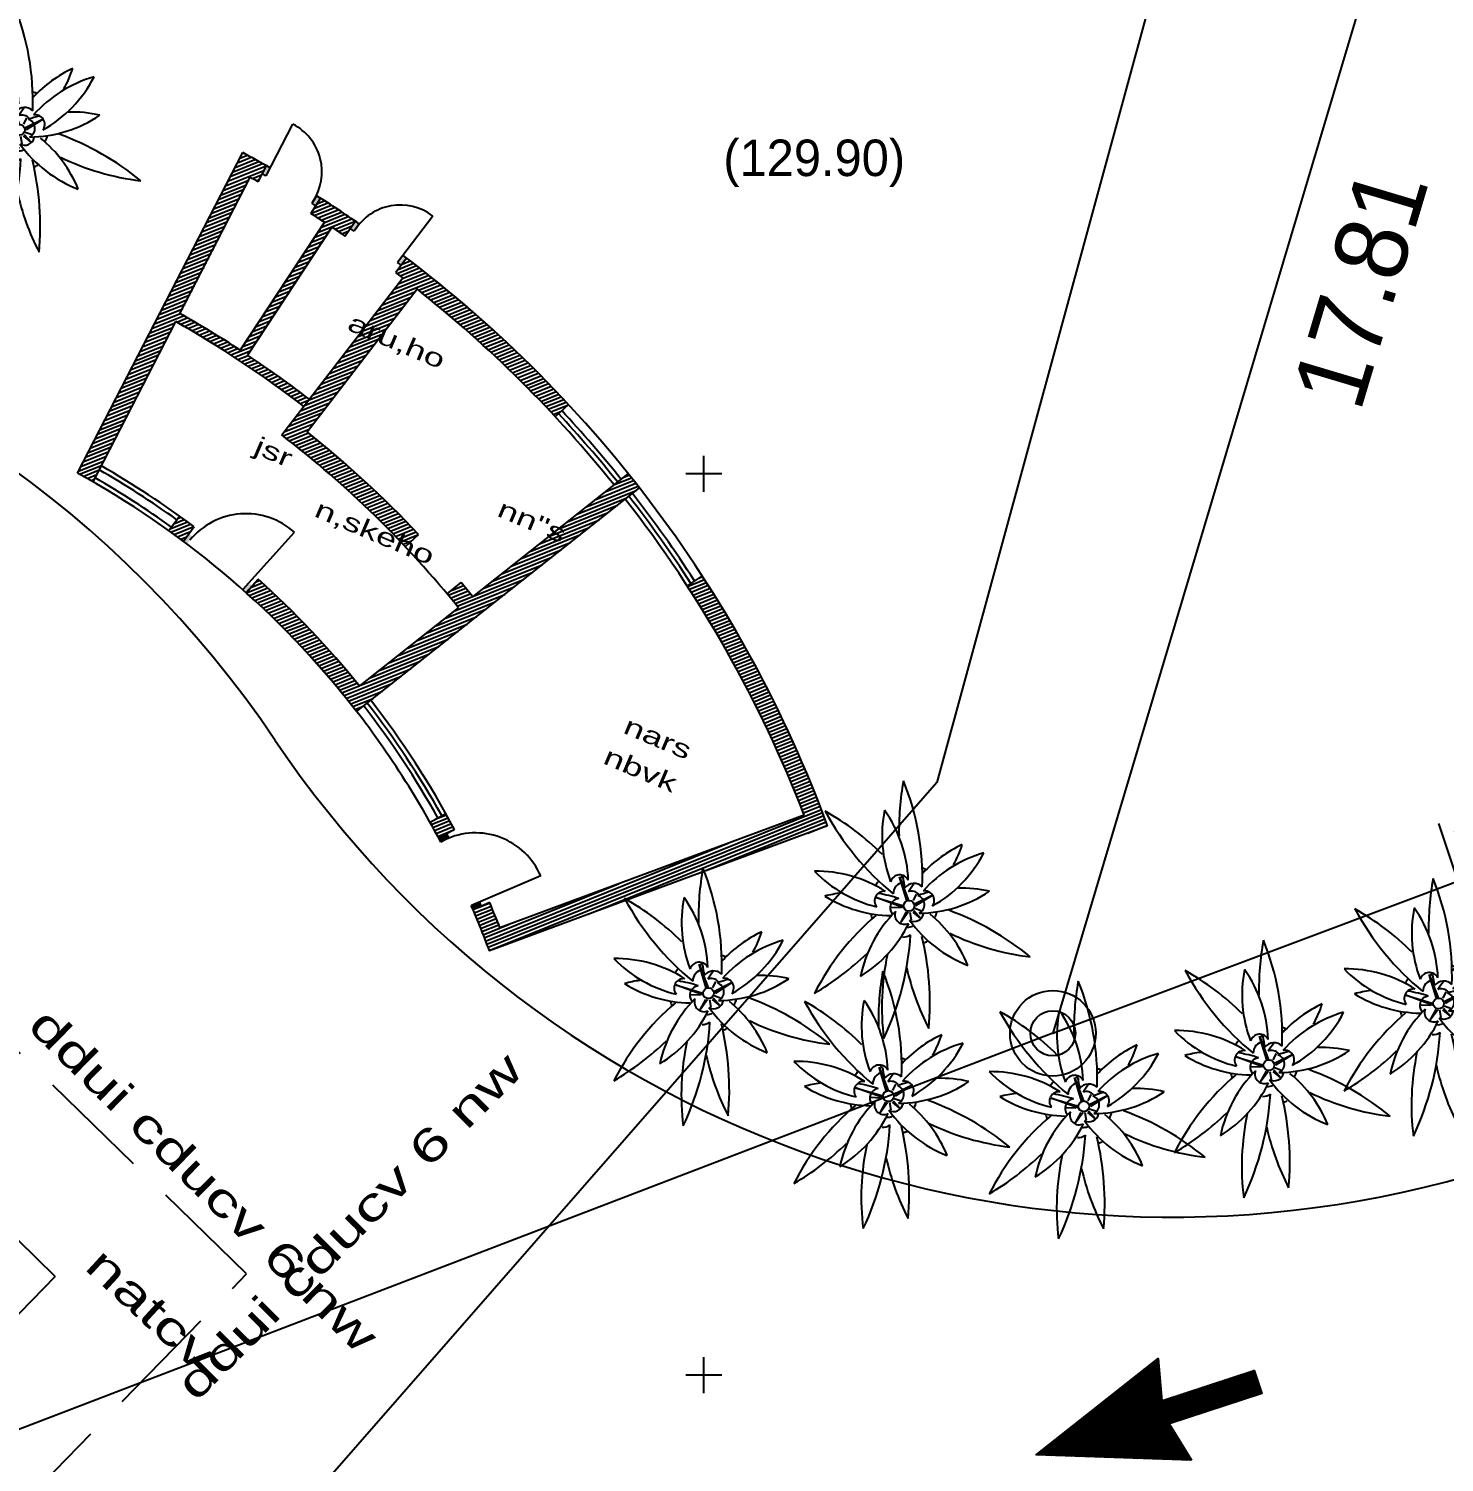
# Model space of a CAD drawing. Extents: x 148861 to 149208, y 169271 to 169495.
# Drawn here: x 149042.51 to 149058.22, y 169304.92 to 169320.82 of the extents above; entities that cross this region are included whole.
import ezdxf
from ezdxf.enums import TextEntityAlignment as Align

# ---------------------------------------------------------------- set-up
doc = ezdxf.new("R2010")
doc.units = 0
doc.header["$LTSCALE"] = 0.1
doc.header["$MEASUREMENT"] = 0
doc.linetypes.add('DASHED', pattern=[17.5, 12.5, -5])
doc.layers.get('0').update_dxf_attribs({"linetype": 'CONTINUOUS'})
doc.layers.get('DEFPOINTS').update_dxf_attribs({"linetype": 'CONTINUOUS'})
for name, color, linetype in [('001', 4, 'CONTINUOUS'), ('018', 97, 'CONTINUOUS'), ('2OLD_PT', 3, 'CONTINUOUS'), ('ARKADI-CONT-STEP', 5, 'CONTINUOUS'), ('BASIS_0-_1-_2-', 7, 'CONTINUOUS'), ('ELEV-POINT', 2, 'CONTINUOUS'), ('FRAME', 8, 'CONTINUOUS'), ('GRID1', 34, 'CONTINUOUS'), ('PLANS', 7, 'CONTINUOUS'), ('TABLE', 4, 'CONTINUOUS'), ('THNA', 3, 'CONTINUOUS'), ('TNOA', 4, 'CONTINUOUS'), ('TR_MIDA', 8, 'CONTINUOUS')]:
    doc.layers.add(name, color=color, linetype=linetype)
doc.styles.add('ADIL', font='MIRYL.SHX', dxfattribs={"height": 1.2})
doc.styles.add('ITALIC', font='italic.shx')
doc.styles.add('TRHEBTXT', font='hebtxt.shx')
doc.dimstyles.new('DIM-250', dxfattribs={"dimtxt": 0.5, "dimasz": 0.5, "dimexe": 0.1, "dimexo": 0.625, "dimgap": 0.15, "dimtad": 1, "dimzin": 1, "dimtxsty": 'ITALIC', "dimcen": 2.5, "dimse1": 1, "dimse2": 1, "dimazin": 3, "dimtfac": 1, "dimtmove": 0, "dimatfit": 3, "dimtolj": 1, "dimtzin": 0})
pattern_1 = [(45, (-61934.58210561291, -80450.50277730789), (-0.01060660171779821, 0.01060660171779821), [])]

# ---------------------------------------------------------------- blocks, each defined once
blk = doc.blocks.new('TRP0001')
at = {"linetype": 'CONTINUOUS'}
for centre, radius in [((0, 0, 3000), 0.95), ((0, 0, 3001), 0.5)]:
    blk.add_circle(centre, radius, dxfattribs=at)
blk.add_point((0, 0))
at = {"style": 'TRHEBTXT', "flags": 8}
blk.add_attdef('HIGHTC', (1.5, 0), '', height=1.6, dxfattribs=at)
blk = doc.blocks.new('TR_FRONT')
blk = doc.blocks.new('A$C243027A2')
at = {"layer": 'PLANS', "color": 6}
for p, q in [((1.299285011045868, 2.230242165853269), (1.694718936720164, 2.651120130089112)), ((2.596600287797628, 1.803761717979796), (1.694718936720164, 2.651120130089112)), ((1.310189598909346, 1.880394213483669), (1.299285011045868, 2.230242165853269)), ((0.7243084356014151, 1.015845299465582), (1.571666847710731, 1.917726650601253)), ((1.872293964639539, 1.635273846215568), (1.571666847710731, 1.917726650601253)), ((0.7452839908364695, 1.279139979509637), (1.310189598909346, 1.880394213483669)), ((2.201166362065123, 1.382883753976785), (2.596600287797628, 1.803761717979796)), ((1.024935552646639, 0.7333924950798973), (1.872293964639539, 1.635273846215568)), ((0.7452839908364695, 1.279139979509637), (0.3954360382340383, 1.26823539158795)), ((1.286412801622646, 0.7707249318482354), (1.851318409579108, 1.371979166520759)), ((1.851318409579108, 1.371979166520759), (2.201166362065123, 1.382883753976785)), ((2.112676156684756e-06, 0.8473574278177693), (0.3954360382340383, 1.26823539158795)), ((1.024935552646639, 0.7333924950798973), (0.7243084356014151, 1.015845299465582)), ((0.9018834638118278, -9.845243766903877e-07), (2.112676156684756e-06, 0.8473574278177693)), ((1.286412801622646, 0.7707249318482354), (1.297317389253294, 0.4208769792458043)), ((0.9018834638118278, -9.845243766903877e-07), (1.297317389253294, 0.4208769792458043))]:
    blk.add_line(p, q, dxfattribs=at)
blk = doc.blocks.new('A$C29BA6A19')
at = {"layer": 'TNOA', "color": 8, "rotation": 43.21469687564989}
blk.add_blockref('A$C243027A2', (0.580213086475851, -0.6175492267066147), dxfattribs=at)
blk = doc.blocks.new('A$C5BC72A12')
at = {"layer": 'THNA', "rotation": 122.2235419144729}
blk.add_blockref('A$C29BA6A19', (2.753649319754913, 1.319728236179799), dxfattribs=at)
blk = doc.blocks.new('A$C5C201539')
at = {"layer": '001', "color": 2, "rotation": 352.6863066201965}
blk.add_blockref('A$C5BC72A12', (-0.133299521432491, 0.08402143337298185), dxfattribs=at)
blk = doc.blocks.new('*D108')
at = {"layer": '001', "color": 0}
blk.add_line((149058.1529014175, 169312.005547723), (149059.1959997633, 169308.8496555209), dxfattribs=at)
blk.add_solid([(149059.2751231351, 169308.8758077), (149059.1168763915, 169308.8235033417), (149059.3529128383, 169308.3749152899)], dxfattribs=at)
at = {"layer": 'DEFPOINTS', "color": 0}
for p in [(149056.2146513393, 169317.8697199094), (149059.3529128383, 169308.3749152899)]:
    blk.add_point(p, dxfattribs=at)
at = {"layer": '001', "color": 0, "insert": (149058.9757862377, 169310.7905021974), "char_height": 0.5, "attachment_point": 5, "rotation": 288.2899640782031, "style": 'ITALIC'}
blk.add_mtext('\\A1;R10.00', dxfattribs=at)
blk = doc.blocks.new('*X35')
at = {"color": 0}
for p, q in [((1256.00886, 917.2340009999999), (1256.058459, 917.2836)), ((1256.019095, 917.261913), (1256.053716, 917.296535)), ((1256.029329, 917.289825), (1256.048973, 917.3094699999999)), ((1256.039563, 917.3177380000001), (1256.044231, 917.3224050000001)), ((1255.886047, 916.8990560000001), (1256.115372, 917.1283810000001)), ((1255.896281, 916.926968), (1256.11063, 917.141316)), ((1255.906516, 916.9548800000001), (1256.105887, 917.1542509999999)), ((1255.91675, 916.982792), (1256.101144, 917.1671859999999)), ((1255.926985, 917.0107039999999), (1256.096401, 917.1801210000001)), ((1255.937219, 917.038616), (1256.091658, 917.1930560000001)), ((1255.947453, 917.066529), (1256.086916, 917.205991)), ((1255.957688, 917.094441), (1256.082173, 917.218926)), ((1255.967922, 917.122353), (1256.07743, 917.231861)), ((1255.978157, 917.150265), (1256.072687, 917.244795)), ((1255.988391, 917.178177), (1256.067944, 917.25773)), ((1255.998626, 917.206089), (1256.063202, 917.270665)), ((1255.773468, 916.592023), (1256.167543, 916.9860980000001)), ((1255.783702, 916.6199349999999), (1256.1628, 916.999033)), ((1255.793937, 916.6478470000001), (1256.158057, 917.011968)), ((1255.804171, 916.675759), (1256.153315, 917.024902)), ((1255.814406, 916.7036710000001), (1256.148572, 917.037837)), ((1255.82464, 916.731583), (1256.143829, 917.050772)), ((1255.834875, 916.7594949999999), (1256.139086, 917.063707)), ((1255.845109, 916.787407), (1256.134344, 917.076642)), ((1255.855343, 916.8153199999999), (1256.129601, 917.089577)), ((1255.865578, 916.8432320000001), (1256.124858, 917.1025119999999)), ((1255.875812, 916.871144), (1256.120115, 917.115447)), ((1255.660889, 916.2849890000001), (1256.219714, 916.8438140000001)), ((1255.671124, 916.312902), (1256.214971, 916.856749)), ((1255.681358, 916.340814), (1256.210228, 916.869684)), ((1255.691592, 916.3687259999999), (1256.205485, 916.882619)), ((1255.701827, 916.396638), (1256.200743, 916.895554)), ((1255.712061, 916.42455), (1256.196, 916.908488)), ((1255.722296, 916.452462), (1256.191257, 916.921423)), ((1255.73253, 916.480374), (1256.186514, 916.934358)), ((1255.742765, 916.5082859999999), (1256.181771, 916.947293)), ((1255.752999, 916.536198), (1256.177029, 916.9602279999999)), ((1255.763234, 916.5641109999999), (1256.172286, 916.9731630000001)), ((1255.538076, 915.9500439999999), (1256.276627, 916.6885960000001)), ((1255.54831, 915.9779560000001), (1256.271884, 916.70153)), ((1255.558545, 916.005868), (1256.267142, 916.714465)), ((1255.568779, 916.0337800000001), (1256.262399, 916.7274)), ((1255.579014, 916.061693), (1256.257656, 916.740335)), ((1255.589248, 916.0896050000001), (1256.252913, 916.7532699999999)), ((1255.599482, 916.117517), (1256.24817, 916.7662050000001)), ((1255.609717, 916.1454289999999), (1256.243428, 916.77914)), ((1255.619951, 916.173341), (1256.238685, 916.792075)), ((1255.630186, 916.201253), (1256.233942, 916.805009)), ((1255.64042, 916.2291650000001), (1256.229199, 916.8179439999999)), ((1255.650655, 916.257077), (1256.224457, 916.8308789999999)), ((1255.497138, 915.8383960000001), (1256.295598, 916.6368560000001)), ((1255.505964, 915.8295439999999), (1256.300341, 916.6239210000001)), ((1255.507373, 915.866308), (1256.290856, 916.649791)), ((1255.517607, 915.8942199999999), (1256.286113, 916.662726)), ((1255.527841, 915.922132), (1256.28137, 916.675661)), ((1255.529081, 915.834983), (1256.305084, 916.6109859999999)), ((1255.552198, 915.8404220000001), (1256.309827, 916.5980509999999)), ((1255.575315, 915.8458619999999), (1256.31457, 916.585116)), ((1255.598432, 915.8513009999999), (1256.319312, 916.572182)), ((1255.621549, 915.8567400000001), (1256.324055, 916.559247)), ((1255.644666, 915.8621800000001), (1256.328798, 916.546312)), ((1255.667783, 915.867619), (1256.333541, 916.533377)), ((1255.6909, 915.873058), (1256.338283, 916.520442)), ((1255.714016, 915.878497), (1256.343026, 916.507507)), ((1255.737133, 915.883937), (1256.347769, 916.4945720000001)), ((1255.76025, 915.889376), (1256.352512, 916.4816369999999)), ((1255.783367, 915.894815), (1256.357255, 916.4687029999999)), ((1255.806484, 915.9002550000001), (1256.361997, 916.4557679999999)), ((1255.829601, 915.9056939999999), (1256.36674, 916.4428330000001)), ((1255.852718, 915.9111330000001), (1256.371483, 916.4298980000001)), ((1255.875835, 915.9165720000001), (1256.376226, 916.4169630000001)), ((1255.898952, 915.9220119999999), (1256.380969, 916.4040279999999)), ((1255.917753, 915.923135), (1256.385711, 916.391093)), ((1255.917753, 915.9054570000001), (1256.390454, 916.378158)), ((1255.917753, 915.8877789999999), (1256.395197, 916.365224)), ((1255.917753, 915.870102), (1256.39994, 916.352289)), ((1255.917753, 915.852424), (1256.404683, 916.339354)), ((1255.917753, 915.8347460000001), (1256.409425, 916.326419)), ((1255.917753, 915.817069), (1256.414168, 916.313484)), ((1255.917753, 915.799391), (1256.418911, 916.300549)), ((1255.917753, 915.7817130000001), (1256.423654, 916.2876140000001)), ((1255.917753, 915.7640359999999), (1256.428396, 916.2746789999999)), ((1255.917753, 915.746358), (1256.433139, 916.2617439999999)), ((1255.917753, 915.72868), (1256.437882, 916.2488099999999)), ((1255.917753, 915.711002), (1256.442625, 916.235875)), ((1255.917753, 915.693325), (1256.447368, 916.22294)), ((1256.168391, 915.926285), (1256.45211, 916.210005)), ((1256.182701, 915.922918), (1256.456853, 916.1970699999999)), ((1256.197012, 915.919551), (1256.461596, 916.184135)), ((1256.211322, 915.9161839999999), (1256.466339, 916.1712)), ((1256.225633, 915.912817), (1256.471082, 916.158265)), ((1256.239943, 915.909449), (1256.475824, 916.145331)), ((1256.254254, 915.9060820000001), (1256.480567, 916.1323960000001)), ((1256.268564, 915.9027150000001), (1256.48531, 916.1194609999999)), ((1256.282875, 915.899348), (1256.490053, 916.106526)), ((1256.297185, 915.895981), (1256.494796, 916.0935910000001)), ((1256.311496, 915.8926130000001), (1256.499538, 916.0806560000001)), ((1256.325806, 915.8892460000001), (1256.504281, 916.0677210000001)), ((1256.340117, 915.8858789999999), (1256.509024, 916.0547859999999)), ((1256.354427, 915.8825119999999), (1256.513767, 916.041852)), ((1256.368738, 915.8791449999999), (1256.518509, 916.028917)), ((1256.383048, 915.875778), (1256.523252, 916.015982)), ((1256.397359, 915.87241), (1256.527995, 916.003047)), ((1256.411669, 915.8690429999999), (1256.532738, 915.990112)), ((1256.42598, 915.865676), (1256.537481, 915.977177)), ((1256.44029, 915.862309), (1256.542223, 915.964242)), ((1256.454601, 915.858942), (1256.546966, 915.951307)), ((1255.917753, 915.675647), (1256.167753, 915.925647)), ((1255.917753, 915.657969), (1256.167753, 915.907969)), ((1255.917753, 915.640292), (1256.167753, 915.890292)), ((1255.917753, 915.6226140000001), (1256.167753, 915.8726140000001)), ((1255.917753, 915.604936), (1256.167753, 915.854936)), ((1255.917753, 915.587259), (1256.167753, 915.837259)), ((1255.917753, 915.5695810000001), (1256.167753, 915.8195810000001)), ((1255.917753, 915.5519029999999), (1256.167753, 915.8019029999999)), ((1256.468911, 915.855575), (1256.551709, 915.9383720000001)), ((1256.483222, 915.852207), (1256.556452, 915.9254380000001)), ((1256.497532, 915.84884), (1256.561195, 915.9125029999999)), ((1256.511843, 915.8454730000001), (1256.565937, 915.8995679999999)), ((1256.526153, 915.8421060000001), (1256.57068, 915.886633)), ((1256.540464, 915.838739), (1256.575423, 915.873698)), ((1256.554774, 915.8353710000001), (1256.580166, 915.8607630000001)), ((1256.569085, 915.8320039999999), (1256.584909, 915.8478279999999)), ((1256.583395, 915.828637), (1256.589651, 915.834893)), ((1255.917753, 915.534226), (1256.167753, 915.784226)), ((1255.917753, 915.5165480000001), (1256.167753, 915.7665480000001)), ((1255.917753, 915.4988699999999), (1256.167753, 915.7488699999999)), ((1255.917753, 915.481193), (1256.167753, 915.731193)), ((1255.917753, 915.463515), (1256.167753, 915.713515)), ((1255.917753, 915.4458369999999), (1256.167753, 915.6958369999999)), ((1255.917753, 915.4281599999999), (1256.167753, 915.6781599999999)), ((1255.917753, 915.410482), (1256.167753, 915.660482)), ((1255.917753, 915.392804), (1256.167753, 915.642804)), ((1255.917753, 915.3751269999999), (1256.167753, 915.6251269999999)), ((1255.917753, 915.357449), (1256.167753, 915.607449)), ((1255.917753, 915.339771), (1256.167753, 915.589771)), ((1255.917753, 915.322094), (1256.167753, 915.572094)), ((1255.917753, 915.3044160000001), (1256.167753, 915.5544160000001)), ((1255.917753, 915.2867380000001), (1256.167753, 915.5367380000001)), ((1255.917753, 915.269061), (1256.167753, 915.519061)), ((1255.917753, 915.251383), (1256.167753, 915.501383)), ((1255.917753, 915.2337050000001), (1256.167753, 915.4837050000001)), ((1255.917753, 915.2160279999999), (1256.167753, 915.4660279999999)), ((1255.917753, 915.19835), (1256.167753, 915.44835)), ((1255.917753, 915.1806720000001), (1256.167753, 915.4306720000001)), ((1255.917753, 915.1629949999999), (1256.167753, 915.4129949999999)), ((1255.917753, 915.145317), (1256.167753, 915.395317)), ((1255.917753, 915.127639), (1256.167753, 915.377639)), ((1255.917753, 915.1099619999999), (1256.167753, 915.3599619999999)), ((1255.917753, 915.092284), (1256.167753, 915.342284)), ((1255.917753, 915.074606), (1256.167753, 915.324606)), ((1255.917753, 915.0569289999999), (1256.167753, 915.3069289999999)), ((1255.917753, 915.0392509999999), (1256.167753, 915.2892509999999)), ((1255.917753, 915.021573), (1256.167753, 915.271573)), ((1255.917753, 915.003896), (1256.167753, 915.253896)), ((1255.917753, 914.986218), (1256.167753, 915.236218)), ((1255.917753, 914.9685400000001), (1256.167753, 915.2185400000001)), ((1255.917753, 914.950863), (1256.167753, 915.200863)), ((1255.917753, 914.933185), (1256.167753, 915.183185)), ((1255.928681, 914.926435), (1256.167753, 915.165507)), ((1255.946358, 914.926435), (1256.167753, 915.1478300000001)), ((1255.964036, 914.926435), (1256.167753, 915.130152)), ((1255.981714, 914.926435), (1256.167753, 915.112474)), ((1255.999391, 914.926435), (1256.167753, 915.0947970000001)), ((1256.017069, 914.926435), (1256.167753, 915.0771189999999)), ((1256.034747, 914.926435), (1256.167753, 915.059441)), ((1256.052424, 914.926435), (1256.167753, 915.0417640000001)), ((1256.070102, 914.926435), (1256.167753, 915.0240859999999)), ((1256.08778, 914.926435), (1256.167753, 915.006408)), ((1256.105457, 914.926435), (1256.167753, 914.988731)), ((1256.123135, 914.926435), (1256.167753, 914.971053)), ((1256.140813, 914.926435), (1256.167753, 914.953375)), ((1256.15849, 914.926435), (1256.167753, 914.935698))]:
    blk.add_line(p, q, dxfattribs=at)
blk = doc.blocks.new('A$C229344FF')
at = {"layer": '001'}
h = blk.add_hatch(dxfattribs=at)
h.set_pattern_fill('ANSI31', color=5, scale=0.12, style=0)
h.set_pattern_definition(pattern_1)
edge = h.paths.add_edge_path()
edge.add_line((0.1181719566811807, 2.830778414121596), (2.6338966563344e-08, 1.234781239560107))
edge.add_line((2.6338966563344e-08, 1.234781239560107), (0.07957292743958533, 1.226055301201995))
edge.add_line((0.07957292743958533, 1.226055301201995), (0.1386959657538682, 2.024554588162573))
edge.add_arc((-0.396216569817625, -2.745546938298503), 4.799999999319819, 75.45979772860852, 83.60166165222228, ccw=False)
edge.add_line((0.8088678529311437, 1.900717316719238), (0.8189102231117431, 1.939436185522936))
edge.add_line((0.8189102231408469, 1.939436185522936), (0.4900847765093204, 2.012611310114153))
edge.add_line((0.4900847765093204, 2.012611310085049), (0.6118503859906923, 2.681662381859496))
edge.add_line((0.6118503859906923, 2.6816623818886), (0.6821801915357355, 2.668089586048154))
edge.add_line((0.6821801915357355, 2.66808958601905), (0.6978091300989036, 2.746548086375697))
edge.add_line((0.6978091301280074, 2.746548086375697), (0.5149107945035212, 2.779835070250556))
edge.add_line((0.5149107944744173, 2.779835070250556), (0.5018946975469589, 2.70090109173907))
edge.add_line((0.5018946975469589, 2.70090109173907), (0.572496832057368, 2.68882462955662))
edge.add_line((0.572496832057368, 2.68882462955662), (0.4507386216137093, 2.019814212457277))
edge.add_line((0.4507386216137093, 2.019814212428173), (0.1431535702431574, 2.064305434207199))
edge.add_line((0.1431535702431574, 2.064305434207199), (0.1918941499316134, 2.743034460727358))
edge.add_line((0.1918941499025095, 2.743034460727358), (0.2316772102203686, 2.738625687838066))
edge.add_line((0.2316772102203686, 2.738625687838066), (0.2375891369592864, 2.818470523779979))
edge.add_line((0.2375891369592864, 2.818470523779979), (0.1181719566811807, 2.830778414121596))
h = blk.add_hatch(color=7, dxfattribs=at)
h.paths.add_polyline_path([(0.5149108028854243, 2.779835121153155, 0.0008928592782703387), (0.4951714847411495, 2.783053908962756), (0.49192033871077, 2.763337868702365, -0.01163765055828978), (0.4901162626047153, 2.752397345961072), (0.4886633902497124, 2.743586640746798, -0.0008992827581953934), (0.5084027502161916, 2.740368106431561)])
h.paths.add_polyline_path([(0.2574735081288964, 2.816169458121294, 0.0008936199416591547), (0.2375891369592864, 2.818470523779979), (0.2346331904409453, 2.778548333531944, -0.0009000599711693987), (0.2545171217934694, 2.776241327723255)])
h = blk.add_hatch(color=7, dxfattribs=at)
h.paths.add_polyline_path([(0.9709605218668003, 2.684998779412126, 0.0008928592781785558), (0.9515569964714814, 2.689846921042772), (0.9417913830839097, 2.651057059614686, -0.0008992827567775972), (0.9611949711979833, 2.646209167171037)])
h.paths.add_polyline_path([(0.7174167780030984, 2.742605825507781, 0.000892859278431856), (0.6978091301280074, 2.746548086375697), (0.6899946608173195, 2.707318836211925, -0.0008992827573647737), (0.709602258488303, 2.703376323333941), (0.7111783208383713, 2.711288280232111, -0.01250195350470685), (0.7135130068345461, 2.723008587461663)])
h = blk.add_hatch(dxfattribs=at)
h.set_pattern_fill('ANSI31', color=5, scale=0.12, style=0)
h.set_pattern_definition(pattern_1)
edge = h.paths.add_edge_path()
edge.add_line((1.499380738678155, 1.577080792165361), (1.467251985042822, 1.503815947944531))
edge.add_arc((-0.3962165701086633, -2.745546939695487), 4.640000000733179, 66.3211588761508, 75.45979772933602)
edge.add_line((0.7686983721796423, 1.745841841533547), (0.9896305163565557, 2.5976569550985))
edge.add_line((0.9896305163565557, 2.597656955069397), (0.9514294205291662, 2.60741955487174))
edge.add_line((0.9514294205582701, 2.60741955487174), (0.9709605218668003, 2.684998779412126))
edge.add_arc((-0.3961531556560658, -2.745338455220917), 5.599782343013705, 65.9539380462241, 75.86916519773808, ccw=False)
edge.add_line((1.885595423198538, 2.368484548380366), (1.853431797004305, 2.295234967168653))
edge.add_arc((-0.3962165695556905, -2.745546937949257), 5.519999998915437, 65.94929181650136, 74.62939504808121)
edge.add_line((1.066922704223543, 2.577011042332742), (0.8660506191954482, 1.802538504533004))
edge.add_arc((-0.3962129161518533, -2.745537433191203), 4.71998982711608, 66.32115315166288, 74.48864819143108, ccw=False)
edge.add_line((1.499380753200967, 1.577080825314624), (1.499380738649052, 1.577080792165361))
h = blk.add_hatch(dxfattribs=at)
h.set_pattern_fill('ANSI31', color=5, scale=0.12, style=0)
h.set_pattern_definition(pattern_1)
edge = h.paths.add_edge_path()
edge.add_arc((-0.3962165699631441, -2.745546939171618), 4.080000000183116, 61.94305668980007, 71.13487243896498, ccw=False)
edge.add_line((1.522806724678958, 0.8549738004221581), (1.791045746940654, 1.346577638469171))
edge.add_line((1.79104574691155, 1.346577638469171), (1.720169398147846, 1.383679433376528))
edge.add_line((1.720169398147846, 1.383679433376528), (1.756658811384114, 1.454872991511365))
edge.add_line((1.756658811413217, 1.454872991511365), (1.829365387675352, 1.416806355729932))
edge.add_line((1.829365387675352, 1.416806355729932), (2.250878796301549, 2.189317407901399))
edge.add_line((2.250878796301549, 2.189317407901399), (2.321104948176071, 2.150999166915426))
edge.add_line((2.321104948176071, 2.150999166915426), (1.554712756915251, 0.7464259649277665))
edge.add_arc((-0.396216569468379, -2.745546938036568), 3.999999998950445, 60.80835701866792, 71.13487244073116)
edge.add_line((0.8971495657169726, 1.039582390279975), (0.923016888438724, 1.115284976869589))
h = blk.add_hatch(dxfattribs=at)
h.set_pattern_fill('ANSI31', color=5, scale=0.12, style=0)
h.set_pattern_definition(pattern_1)
edge = h.paths.add_edge_path()
edge.add_line((2.430115724098869, 0.1969427829608321), (2.51542771878303, 0.1125516485772096))
edge.add_line((2.51542771878303, 0.1125516485772096), (3.562797370483167, 1.101089074451011))
edge.add_arc((-0.396216570166871, -2.745546939288033), 5.520000000399526, 44.17516976129999, 56.05949386897279)
edge.add_line((2.685774742392823, 1.833943158271722), (2.730441283143591, 1.90031257996452))
edge.add_arc((-0.3962165692064445, -2.745546938007465), 5.599999998807657, 43.34476707630819, 56.05949386972242, ccw=False)
edge.add_line((3.676308855501702, 1.098219008505112), (2.512730162532534, 1.663865987211466e-07))
edge.add_line((2.512730162532534, 1.663865987211466e-07), (2.374697443854529, 0.1392469060665462))
edge.add_line((2.374697443825426, 0.1392469060665462), (2.430115724098869, 0.1969427829608321))
h = blk.add_hatch(dxfattribs=at)
h.set_pattern_fill('ANSI31', color=5, scale=0.12, style=0)
h.set_pattern_definition(pattern_1)
edge = h.paths.add_edge_path()
edge.add_line((0.4737352637457661, 1.158705077366903), (0.4911343004205264, 1.236790117691271))
edge.add_line((0.4911343004205264, 1.236790117691271), (0.5690487455576658, 1.218625467823585))
edge.add_line((0.569048745528562, 1.218625467823585), (0.5518203040410299, 1.141306040692143))
edge.add_arc((1.506682775187073, 5.610546264448203), 4.570106182179773, 256.9369790423443, 257.9399581206235, ccw=False)
h = blk.add_hatch(color=7, dxfattribs=at)
h.paths.add_polyline_path([(0.9102916535921395, 1.078105632797815, 0.00123762944964819), (0.8913517276814673, 1.084530713123968), (0.8784077236196026, 1.046682432264788, -0.00125000585955936), (0.8973478097177576, 1.04025782039389)])
h.paths.add_polyline_path([(0.5807262768503278, 1.175371958670439, 0.00123762944932879), (0.5613088728860021, 1.180164335324662), (0.5518203040701337, 1.141306040663039, -0.001250005859387485), (0.5712375906005036, 1.136513183097122)])
h = blk.add_hatch(dxfattribs=at)
h.set_pattern_fill('ANSI31', color=5, scale=0.12, style=0)
h.set_pattern_definition(pattern_1)
h.paths.add_polyline_path([(2.159734911547275, 0.4346279028104618), (2.095623404689832, 0.4851083414687309), (2.046763797319727, 0.4217621595016681), (2.109618215850787, 0.3722715333860833)])
for points in [[(2.150234643049771, 0.3908819570788182, 0.001237629449394454), (2.134676563699031, 0.4034497181128245), (2.109618215850787, 0.3722715333860833, -0.001250005858726061), (2.12517598507111, 0.359703386464389)], [(2.402406583976699, 0.1680948445282411, 0.001237629449718654), (2.387948321033036, 0.181913711479865), (2.360238837980432, 0.1530654160014819, -0.001250005859634065), (2.374697443825426, 0.1392469060665462)]]:
    blk.add_hatch(color=7, dxfattribs=at).paths.add_polyline_path(points)
at = {"layer": '001', "color": 7}
for p, q in [((0.2545171208039392, 2.776241314568324), (0.2736169013078324, 3.034197630098788)), ((1.005030547239585, 2.902248492086073), (0.9417913830839097, 2.651057059614686)), ((2.6338966563344e-08, 1.234781239560107), (0.1181719566811807, 2.830778414121596)), ((0.2316772102203686, 2.738625687838066), (0.2375891369592864, 2.818470523779979)), ((0.1416516781901009, 2.064473616861505), (0.1918941536860075, 2.743034495913889)), ((0.49517728711362, 2.783089096599724), (0.4886633902497124, 2.743586640746798)), ((0.5149107944744173, 2.779835070250556), (0.5018946975469589, 2.70090109173907)), ((0.6978091301280074, 2.746548086375697), (0.6821801915357355, 2.66808958601905)), ((0.717423755209893, 2.742640851734905), (0.709602258488303, 2.703376323333941)), ((0.572496832057368, 2.68882462955662), (0.4507386216137093, 2.019814212428173)), ((0.6118503859906923, 2.6816623818886), (0.4900921755470335, 2.012651964760153)), ((0.9709605218668003, 2.684998779412126), (0.9514294205582701, 2.60741955487174)), ((0.7686983721796423, 1.745841841533547), (0.9896305163565557, 2.597656955069397)), ((0.8660506191954482, 1.802538504533004), (1.066922713594977, 2.577011076442432)), ((1.885595423198538, 2.368484548380366), (1.853431797033409, 2.29523496713955)), ((1.829365387675352, 1.416806355729932), (2.250878796301549, 2.189317407901399)), ((1.554712756915251, 0.7464259649277665), (2.321104948176071, 2.150999166915426)), ((0.07957292743958533, 1.226055301201995), (0.1386959657829721, 2.024554588162573)), ((2.730441283143591, 1.90031257996452), (2.685774742392823, 1.833943158271722)), ((1.467251985013718, 1.503815947944531), (1.499380738678155, 1.577080792165361)), ((1.720169398147846, 1.383679433376528), (1.756658811413217, 1.454872991511365)), ((0.8784239035157952, 1.046729742316529), (0.9890330671623815, 1.370151047623949)), ((1.522806733119069, 0.8549738162546419), (1.79104574691155, 1.346577638469171)), ((0.4737352637457661, 1.158705077366903), (0.4911343004205264, 1.236790117691271)), ((0.5518203040701337, 1.141306040692143), (0.569219340744894, 1.219391081016511)), ((0.8971495657169726, 1.039582390279975), (0.9230168884096202, 1.115284976869589)), ((0.8973478097177576, 1.04025782039389), (0.9232354974665213, 1.115953445230843)), ((3.676308855501702, 1.098219008505112), (2.512730162532534, 1.663865987211466e-07)), ((3.562797395861708, 1.101089099072851), (2.515427731588716, 0.1125516611500643)), ((2.046763797319727, 0.4217621595016681), (2.095623404689832, 0.4851083414687309)), ((2.159734911547275, 0.4346279028104618), (2.109618215850787, 0.3722715333860833)), ((2.150234643049771, 0.3908819570788182), (2.125207308185054, 0.3597423594619613)), ((2.592142098990735, 0.3944995047932025), (2.360273474623682, 0.1531014761421829)), ((2.430115724098869, 0.1969427829608321), (2.374697443825426, 0.1392469060665462))]:
    blk.add_line(p, q, dxfattribs=at)
for centre, radius, start, end in [((0.2560258299636189, 2.796617520129075), 0.2382304649819406, 349.3027585378106, 85.76539334945524), ((0.9466785494005308, 2.670469307195162), 0.239011602673709, 75.86905677533845, 170.1666879523533), ((-0.3962165699049365, -2.745546938996995), 5.600000000000001, 83.29655971740902, 84.7296616997241), ((-0.3962165699049365, -2.745546938996995), 5.52, 83.46853276309427, 83.88399663894494), ((-0.3962165699049365, -2.745546938996995), 5.56, 83.2787872015407, 83.48506569813003), ((-0.3962165699049365, -2.745546938996995), 5.56, 80.63627477870762, 80.8409029992329), ((-0.3962165699049365, -2.745546938996995), 5.600000000000001, 78.52951603366905, 80.8409029992329), ((-0.3962165699049365, -2.745546938996995), 5.52, 79.89280337365572, 80.63627477870762), ((-0.3962165699049365, -2.745546938996995), 5.52, 78.7341442509054, 79.47761565622334), ((-0.3962165699049365, -2.745546938996995), 5.56, 78.52951603366905, 78.7341442509054), ((-0.3962165699049365, -2.745546938996995), 5.600000000000001, 43.34476707970395, 76.07368499700395), ((-0.3962165699049365, -2.745546938996995), 5.56, 75.86905677533845, 76.07368499700395), ((-0.3962165699049365, -2.745546938996995), 5.52, 75.45979773198208, 75.86905677533845), ((-0.3962165699049365, -2.745546938996995), 5.52, 61.79651480415529, 74.62939504748762), ((-0.3962165699049365, -2.745546938996995), 5.54, 61.79501589726861, 65.95053588936518), ((-0.3962165699049365, -2.745546938996995), 5.56, 61.79352777411812, 65.95177101540477), ((-0.3962165699049365, -2.745546938996995), 5.56, 56.0594938700105, 60.96912095647533), ((-0.3962165699049365, -2.745546938996995), 4.84, 79.92196960756127, 83.60166165247644), ((-0.3962165699049365, -2.745546938996995), 5.52, 44.17516976009048, 60.9661339221177), ((-0.3962165699049365, -2.745546938996995), 5.54, 56.0594938700105, 60.96763282971146), ((-0.3962165699049365, -2.745546938996995), 4.800000000000001, 75.45979773198208, 83.60166165247644), ((-0.3962165699049365, -2.745546938996995), 4.84, 75.45979773198208, 79.4484494212463), ((-0.3962165699049365, -2.745546938996995), 4.720000000000001, 66.3211588748704, 74.48863631092414), ((-0.3962165699049365, -2.745546938996995), 4.640000000000001, 61.87525961434867, 75.45979773198208), ((-0.3962165699049365, -2.745546938996995), 4.720000000000001, 61.86688762949753, 62.86313011891994), ((0.8848878155986313, 1.0656302277348), 0.321837168734685, 71.1194583867596, 163.7030856335338), ((-0.3962165699049365, -2.745546938996995), 4.06, 77.43846858188328, 83.21959407693905), ((-0.3962165699049365, -2.745546938996995), 4.08, 76.31494992487862, 83.21959407693905), ((-0.3962165699049365, -2.745546938996995), 4, 61.95429170888735, 84.31529321344098), ((-0.3962165699049365, -2.745546938996995), 4.02, 77.43846858188328, 83.18157147267078), ((-0.3962165699049365, -2.745546938996995), 4.08, 61.94305668871986, 71.13487244000308), ((-0.3962165699049365, -2.745546938996995), 4, 50.92418774678242, 62.81373914434046), ((-0.3962165699049365, -2.745546938996995), 4.04, 52.35660252770123, 60.8140301477317), ((-0.3962165699049365, -2.745546938996995), 4.06, 52.35660252770123, 60.81682479336075), ((-0.3962165699049365, -2.745546938996995), 4.08, 51.21066783806417, 60.8195920363311), ((2.374110897828359, 0.167507593811024), 0.3147426446032291, 46.15351646966216, 138.6820921211148), ((-0.3962165699049365, -2.745546938996995), 4.04, 50.92702420643872, 51.21066783806417), ((-0.3962165699049365, -2.745546938996995), 4.08, 44.46828573155124, 46.15351646374401), ((-0.3962165699049365, -2.745546938996995), 4, 43.34476707970395, 46.43999655492878), ((-0.3962165699049365, -2.745546938996995), 4.04, 46.15351646374401, 46.43999655492878)]:
    blk.add_arc(centre, radius, start, end, dxfattribs=at)
at = {"layer": 'TABLE', "color": 7, "style": 'ADIL', "width": 1.5}
for s, p in [('aru,ho', (0.8470836485503241, 2.288762968964875, -1.311110829490171)), ('nn"s', (1.78255333553534, 1.788632226613117, -1.311110829490171)), ('jsr  ', (0.6802943473157939, 1.62192197915283, -1.311110829490171)), (' n,skeho', (0.9921174874762073, 1.469708014687058, -1.311110829490171)), ('nars', (2.674512897472596, 1.121791049750755, -1.311110829490171)), ('nbvk', (2.645505703258095, 0.9623289437731728, -1.311110829490171))]:
    blk.add_text(s, height=0.08000000000000002, dxfattribs=at).set_placement(p)
blk = doc.blocks.new('GRIDA2')
at = {"layer": 'GRID1'}
for p, q in [((0, -2), (0, 2)), ((2, 0), (-2, 0))]:
    blk.add_line(p, q, dxfattribs=at)
blk = doc.blocks.new('BPSP1-16')
at = {"color": 3, "linetype": 'CONTINUOUS'}
for p, q in [((-137.082, 127.0469), (-28.125, 32.8125)), ((-137.082, 127.0469), (-15.625, 42.1875)), ((21.875, 42.1875), (56.25, 114.0625)), ((56.25, 114.0625), (34.375, 42.1875)), ((-100, 10.9375), (-46.875, 7.8125)), ((3.125, 42.1875), (0, 98.4375)), ((43.75, 20.3125), (93.75, 51.5625)), ((50, 7.8125), (143.75, -14.0625)), ((-171.875, -154.6875), (-34.375, -23.4375)), ((-28.125, -35.9375), (-171.875, -154.6875)), ((40.625, -257.8125), (18.75, -51.5625)), ((31.25, -42.1875), (40.625, -257.8125)), ((62.5, -123.4375), (37.5, -54.6875)), ((143.75, -14.0625), (53.125, -4.6875))]:
    blk.add_line(p, q, dxfattribs=at)
blk.add_circle((3.125, -4.6875), 40.74501, dxfattribs=at)
for centre, radius, start, end in [((2043.266, 378.125), 2127.112, 163.2648, 182.4846), ((-1840.18, 469.2148), 1918.638, 356.7537, 15.76920000000003), ((933.3223, -112.9102), 974.5133, 134.7588, 163.3479), ((-730.6348, 555.1172), 978.0685, 328.2574, 1.403700000000043), ((-873.252, -300.1562), 978.0685, 23.30253, 56.44885999999999), ((627.5898, 680.8984), 974.5133, 189.804, 204.0212000000001), ((1436.707, -1540.508), 2127.112, 107.3836, 126.2588), ((-666.1562, 1725.59), 1918.638, 305.3282, 319.8881), ((-664.6758, -611.8203), 978.0685, 52.12121, 85.26753000000001), ((177.3809, 971.1914), 974.5133, 218.6226, 250.9339), ((0, 0), 300, 43.12553999999999, 49.01049000000001), ((-507.1582, -786.3203), 978.0685, 84.43916999999999, 94.2995), ((75.94726999999999, 909.2578), 974.5133, 227.6546, 249.5077), ((-80.54491999999999, 89.80078), 72.26524, 76.88656999999999, 213.2854), ((-12.22852, 121.332), 88.965, 74.92963, 106.2896), ((29.40625, 49.32031), 72.26524, 353.0228, 100.9868), ((897.4336, -1919.52), 2127.112, 87.16344000000001, 109.1248), ((53.02734, 1872.109), 1918.638, 280.6241, 299.6679), ((501.5977, -1765.582), 1918.638, 110.4435, 134.939), ((0, 0), 300, 179.0954, 183.279), ((-85.58398000000001, 0.1015625), 88.965, 158.8407, 254.0461), ((627.5898, 680.8984), 974.5133, 216.9824, 222.1151), ((-40.41016, -1.699219), 72.26524, 153.4167, 222.3173), ((-23.25391, 32.98828), 72.26524, 48.06792, 184.4667), ((78.40234, -10.25781), 72.26524, 272.4605999999999, 48.85939999999994), ((66.58984, -928.5391), 974.5133, 54.19666999999999, 86.50784), ((71.16405999999999, 17.14453), 88.965, 18.31619, 45.9949), ((154.416, 14.10937), 88.965, 18.0373, 58.77501), ((235.1582, -972.2891), 978.0685, 114.794, 147.9403), ((-120, -131.25), 72.26524, 139.5593, 275.9581), ((-1311.658, 1669.758), 2127.112, 302.0922, 304.3959), ((75.94726999999999, 909.2578), 974.5133, 255.6634, 259.9658), ((44.63867, -63.125), 72.26524, 209.0298999999999, 330.4719), ((956.8145, -25.46484), 978.0685, 184.2645, 193.4221), ((452.7148, 822.4297), 978.0685, 247.6952, 280.8416), ((-781.9531, -463.2852), 974.5133, 350.7659, 21.6761), ((-784.625, 502.5156), 974.5133, 281.2954, 313.6066), ((-2069.16, 470.3203), 2127.112, 321.1049, 343.0663), ((1493.082, -1078.838), 1918.638, 149.9433, 150.8581), ((-68.63086, -67.16797), 88.965, 211.9755, 292.7165), ((934.1992, -378.1328), 978.0685, 170.187, 203.3333), ((40.25781, -192.7969), 72.26524, 194.9523, 331.3511), ((1033.473, 1503.156), 1918.638, 243.1047, 265.7094), ((-384.1191, -2113.457), 2127.112, 53.20491000000001, 66.71288), ((-1311.658, 1669.758), 2127.112, 282.4346, 293.7255), ((0, 0), 300, 255.3027, 261.573), ((-858.8398, -379.8828), 974.5133, 336.6884, 8.999599999999965), ((0, 0), 300, 305.3625, 311.7845), ((1493.082, -1078.838), 1918.638, 157.3313, 173.6094), ((956.8145, -25.46484), 978.0685, 210.2163, 217.4108)]:
    blk.add_arc(centre, radius, start, end, dxfattribs=at)

msp = doc.modelspace()

# ---------------------------------------------------------------- linework, layer by layer
at = {"color": 7}
msp.add_lwpolyline([(149055.4111122815, 169304.9416292894), (149053.6866379103, 169305.0001454684), (149055.0401993337, 169306.0702424141), (149055.0809054158, 169305.6004679843), (149056.1069173473, 169305.9376615732), (149056.1912157446, 169305.6811585902), (149055.1652038131, 169305.3439650014)], close=True, dxfattribs=at)
at = {"layer": '001', "color": 7, "linetype": 'DASHED'}
msp.add_lwpolyline([(149036.346289972, 169315.3620630435), (149027.6440675461, 169306.4235536683), (149036.2243200325, 169298.0701177125), (149044.9265424589, 169307.0086270876)], close=True, dxfattribs=at)
at = {"layer": '001'}
for centre, start in [((149035.2974132897, 169306.2166351681), 34.00382512581817), ((149055.1934190115, 169319.6385931593), 214.0038251257807)]:
    msp.add_arc(centre, 12, start, 288.2899640778618, dxfattribs=at)
at = {"layer": 'ARKADI-CONT-STEP', "color": 8}
for p, q in [((149056.7602127177, 169327.7617652942), (149052.5857431845, 169312.4617000731)), ((149052.5857431845, 169312.4617000731), (149045.4892082627, 169304.3432910224))]:
    msp.add_line(p, q, dxfattribs=at)
at = {"layer": 'BASIS_0-_1-_2-', "color": 8}
for p, q in [((149058.9649053382, 169326.7403218904), (149053.8735670993, 169309.6776158573)), ((149053.8735670993, 169309.6776158573), (149080.3587552285, 169319.6421320652)), ((149053.8735670993, 169309.6776158573), (148976.4083004505, 169280.010066928))]:
    msp.add_line(p, q, dxfattribs=at)

# ---------------------------------------------------------------- block references
at = {"color": 7, "xscale": 1.079999999997021, "yscale": 1.080000000001746, "zscale": 1.079999999998808, "rotation": 108.1928450484767}
msp.add_blockref('*X35', (150418.4040689977, 168325.6018872012), dxfattribs=at)
at = {"layer": '001', "color": 3, "xscale": 2.5, "yscale": 2.5, "zscale": 2.5, "rotation": 336.9520171552679}
msp.add_blockref('A$C229344FF', (149041.8418266351, 169313.0524768459), dxfattribs=at)
at = {"layer": '001', "color": 7, "rotation": 290.8575479417009}
msp.add_blockref('A$C5C201539', (149039.9832076411, 169308.3070563833), dxfattribs=at)
at = {"layer": '018', "linetype": 'CONTINUOUS', "xscale": 0.001466560835994109, "yscale": 0.001466960296966136, "zscale": 0.00146685, "rotation": 247.3736999754079}
for p in [(149042.4156441577, 169319.7037979818), (149052.2853150469, 169311.0930196143), (149050.0603603798, 169310.1235943226), (149058.1614771241, 169310.0095445366), (149056.2788230506, 169309.3252442376), (149052.0571143817, 169308.9830943519), (149054.2250186804, 169308.8690440382)]:
    msp.add_blockref('BPSP1-16', p, dxfattribs=at)
at = {"layer": '2OLD_PT', "color": 8, "xscale": 0.5, "yscale": 0.5, "zscale": 0.5}
msp.add_blockref('TRP0001', (149053.8735670993, 169309.6776158573), dxfattribs=at)
at = {"layer": 'FRAME', "color": 3, "xscale": 0.1, "yscale": 0.1, "zscale": 0.1}
for p in [(149050, 169315.8856114363), (149050, 169305.8856114363)]:
    msp.add_blockref('GRIDA2', p, dxfattribs=at)
at = {"layer": 'TR_MIDA', "color": 8}
ref = msp.add_blockref('TR_FRONT', (149056.4192362187, 169318.2089688739), dxfattribs=dict(at, xscale=0.5, yscale=0.5, zscale=0.5, rotation=73.38543082885366))
ref.add_attrib('FRONT', '17.81', dxfattribs={"layer": '0', "height": 0.7999999999999999, "rotation": 73.38543082885366, "style": 'TRHEBTXT', "flags": 8}).set_placement((149056.898361168, 169318.0660028537), align=Align.TOP_CENTER)

# ---------------------------------------------------------------- texts
at = {"layer": 'ELEV-POINT', "color": 8}
msp.add_text('(129.90)', height=0.405, dxfattribs=at).set_placement((149050.217, 169319.1886114363))
at = {"layer": 'TABLE', "color": 7, "style": 'ADIL', "width": 1.5}
for s, rotation, p in [('ddui cducv 6 nw', 315.3921555133587, (149042.4832907401, 169309.7403190424, -2.622221658980342)), ('ddui cducv 6 nw', 45.10838684717189, (149044.3668229628, 169305.5773782959, -2.622221658980342)), ('natcv', 317.3781928497361, (149043.1148054, 169307.0690352336, -2.622221658980342))]:
    msp.add_text(s, height=0.36, rotation=rotation, dxfattribs=at).set_placement(p)

# ---------------------------------------------------------------- dimensions: what is measured, and where the dimension line sits
at = {"layer": '001', "color": 3}
dim = msp.add_radius_dim(center=(149056.2146513393, 169317.8697199094), mpoint=(149059.3529128383, 169308.3749152899), dimstyle='DIM-250', override={"dimtmove": 1}, dxfattribs=at)
dim.commit()
dim.dimension.update_dxf_attribs({"geometry": '*D108', "text_midpoint": (149058.5959940529, 169310.6649717374), "dimtype": 164})

doc.saveas('drawing.dxf')
